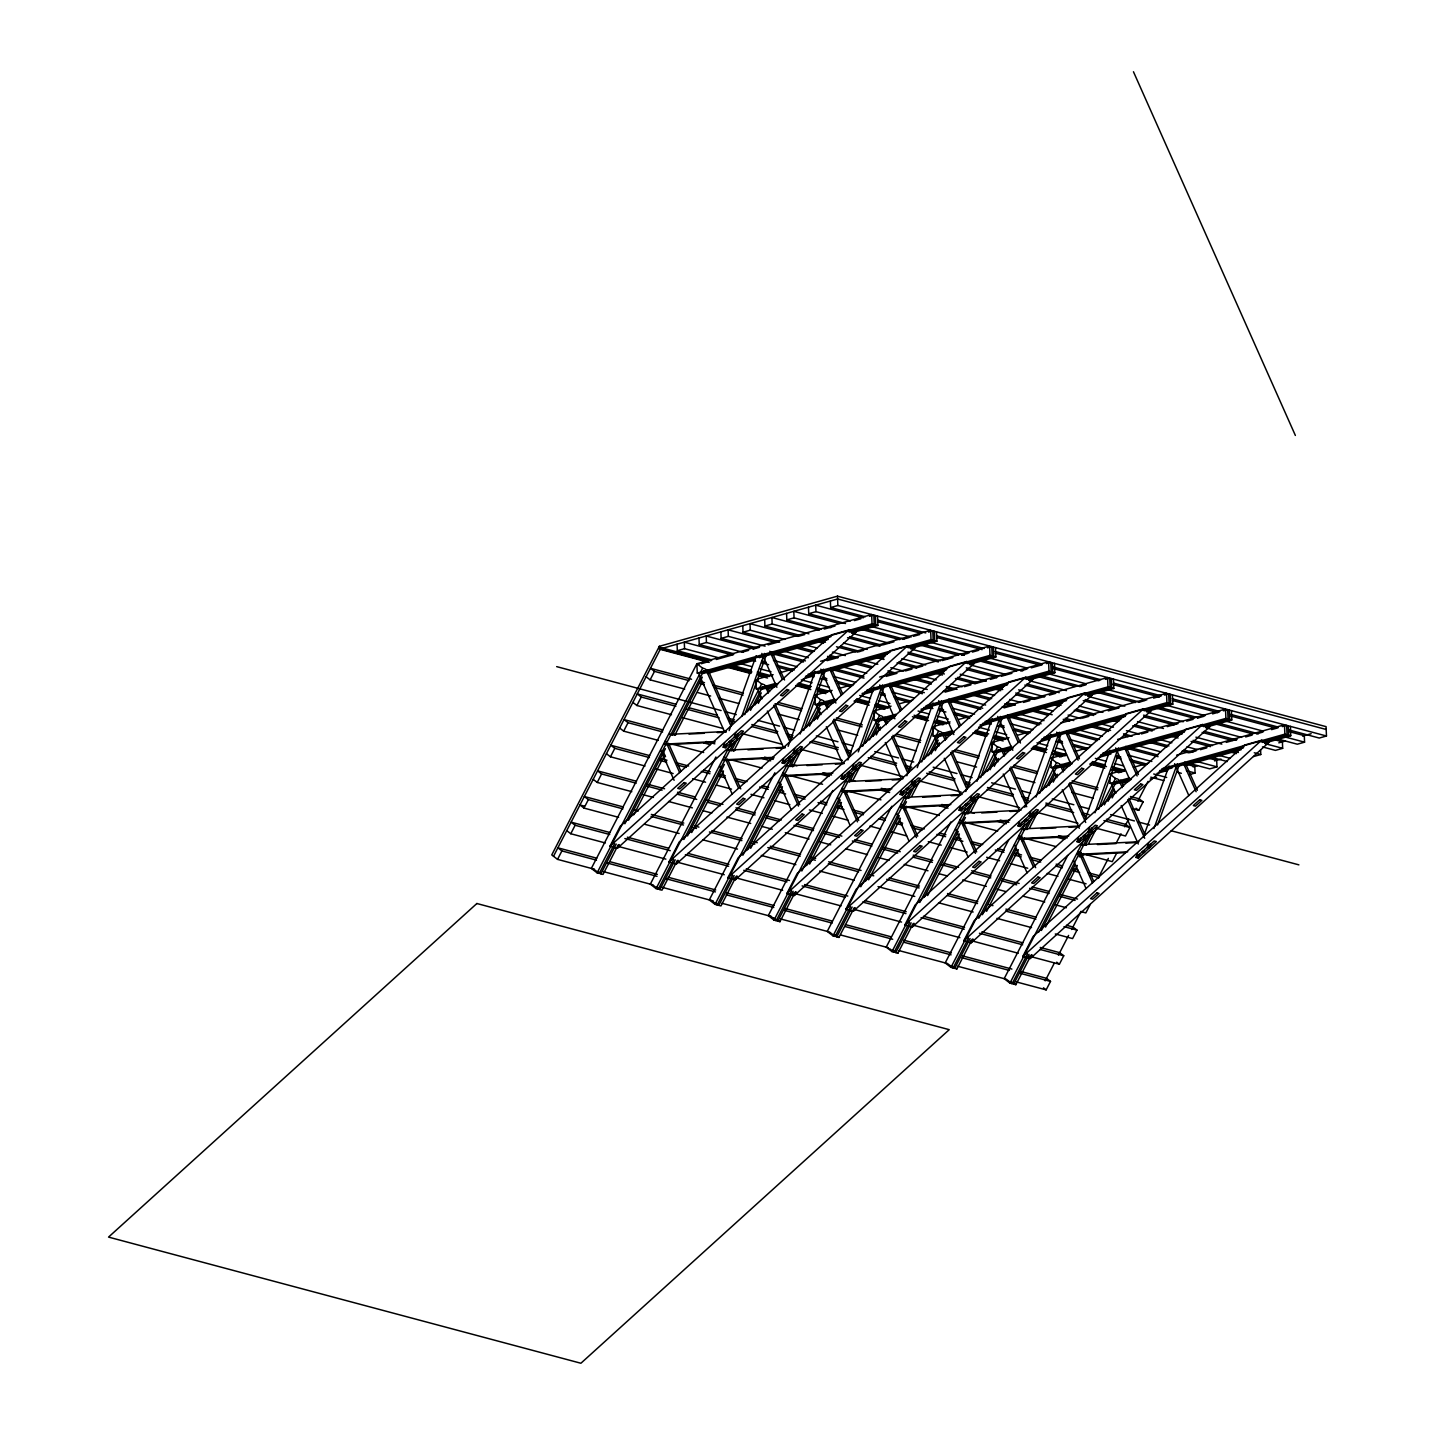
<?xml version="1.0" encoding="UTF-8"?>
<svg xmlns="http://www.w3.org/2000/svg" width="1435" height="1435" viewBox="0 0 1435 1435"><rect width="100%" height="100%" fill="white"/><g stroke="black" fill="none" stroke-linecap="round" stroke-linejoin="round"><path stroke-width="1.5" d="M723.168 747.187L741.393 730.684L743.545 731.258L725.321 747.761L723.168 747.187L724.657 743.025M729.159 730.558L756.155 655.741M725.321 747.761L726.827 743.599M735.796 732.926L734.289 737.106L736.46 737.68L737.967 733.5M741.841 716.191L764.478 653.445M744.765 714.684L766.631 654.019M782.147 762.936L800.371 746.433L802.524 747.007L784.299 763.51L782.147 762.936L783.636 758.774M788.138 746.308L815.134 671.49M784.299 763.51L785.806 759.366M794.775 748.675L793.268 752.855L795.438 753.429L796.945 749.249M800.066 734.038L823.457 669.194M803.743 730.433L825.609 669.786M841.125 778.685L859.35 762.182L861.502 762.756L843.278 779.259L841.125 778.685L842.614 774.523M847.87 759.976L874.112 687.239M843.278 779.259L844.784 775.115M853.753 764.425L852.246 768.604L854.417 769.178L855.924 764.999M858.291 751.886L882.435 684.961M862.722 746.182L884.588 685.535M900.104 794.434L918.328 777.931L920.481 778.523L902.256 795.026L900.104 794.434L901.593 790.29M906.848 775.743L933.091 703.006M902.256 795.026L903.763 790.864M912.732 780.174L911.225 784.353L913.395 784.945L914.902 780.748M917.27 767.635L941.414 700.71M921.683 761.931L943.566 701.284M959.082 810.201L977.289 793.698L979.459 794.273L961.235 810.775L959.082 810.201L960.571 806.039M965.827 791.492L992.069 718.756M961.235 810.775L962.741 806.614M971.71 795.923L970.203 800.12L972.374 800.694L973.881 796.515M977.002 781.286L1000.392 716.46M980.661 777.68L1002.545 717.034M1018.061 825.95L1036.267 809.448L1038.438 810.022L1020.213 826.524L1018.061 825.95L1019.55 821.789M1024.805 807.241L1051.048 734.505M1020.213 826.524L1021.72 822.363M1030.689 811.69L1029.182 815.869L1031.352 816.443L1032.859 812.264M1035.98 797.035L1059.371 732.209M1039.64 793.429L1061.523 732.783M1077.039 841.699L1095.246 825.197L1097.416 825.771L1079.192 842.273L1077.039 841.699L1078.528 837.538M1084.537 820.91L1110.026 750.254M1079.192 842.273L1080.698 838.112M1089.667 827.439L1088.16 831.618L1090.331 832.192L1091.838 828.013M1094.959 812.802L1118.349 747.958M1098.618 809.197L1118.242 754.81M1136.018 857.448L1154.224 840.946L1156.395 841.52L1138.17 858.022L1136.018 857.448L1137.507 853.287M1143.516 836.659L1169.005 766.003M1138.17 858.022L1139.677 853.861M1148.646 843.188L1147.139 847.367L1149.309 847.942L1150.816 843.762M1153.937 828.551L1177.31 763.707M1157.597 824.946L1179.48 764.299M553.515 856.264L661.105 647.669L710.827 660.943M1288.971 729.949L1319.231 738.038L1326.46 736.011L1326.083 726.648L837.484 596.153L659.347 646.324L551.758 854.919L557.533 859.368L561.91 850.919L596.494 860.157M566.753 830.632L570.771 833.735L575.13 825.268L609.731 834.506M584.296 806.129L579.973 804.981L583.991 808.084L588.368 799.618L622.951 808.856M593.193 779.331L597.229 782.434L601.588 773.967L636.171 783.205M606.431 753.698L610.449 756.783L614.808 748.335L649.409 757.572M619.651 728.047L623.687 731.15L628.046 722.684L662.629 731.922M632.889 702.397L636.907 705.5L641.266 697.033L675.867 706.271M646.109 676.746L650.127 679.849L654.504 671.383L689.087 680.638M869.502 616.332L873.825 615.113L874.184 624.458L872.032 623.884L871.655 614.539L696.89 663.741L591.346 868.408L597.121 872.857L599.274 873.431L614.646 843.619M609.911 846.291L620.243 826.255L831.618 634.826L848.731 630.001L856.211 631.992L617.391 848.282L609.911 846.291L848.731 630.001M597.121 872.857L702.666 668.19L704.836 668.782M624.889 823.762L703.814 670.755M597.965 871.619L600.852 873.843L616.225 844.049M628.512 820.21L665.409 748.675M672.584 734.756L702.307 677.141M618.377 844.623L603.005 874.417L600.852 873.843M633.75 814.811L664.495 755.205M674.755 735.348L702.415 681.697M617.391 848.282L619.274 844.641M715.904 756.998L650.324 884.157L656.082 888.606L658.252 889.18L673.625 859.386M668.889 862.04L679.221 842.004L890.597 650.575L907.709 645.75L915.189 647.759L676.369 864.031L668.889 862.04L907.709 645.75M656.082 888.606L730.899 743.563M747.294 711.76L761.644 683.957L763.815 684.531M683.867 839.511L734.092 742.146M750.487 710.361L762.792 686.522M656.943 887.368L659.831 889.592L675.203 859.798M687.491 835.959L724.388 764.425M731.563 750.523L737.716 738.594M755.133 704.818L761.285 692.89M677.356 860.372L661.983 890.184L659.831 889.592M691.706 832.551L723.473 770.972M733.733 751.097L742.953 733.213M758.326 703.401L761.393 697.446M676.369 864.031L678.253 860.39M774.882 772.747L709.303 899.906L715.06 904.355L717.231 904.929L732.603 875.135M727.868 877.789L738.2 857.753L949.575 666.324L966.688 661.499L974.168 663.508L735.348 879.798L727.868 877.789L966.688 661.499M715.06 904.355L789.878 759.312M806.273 727.527L820.623 699.706L822.793 700.28M742.846 855.26L793.071 757.895M809.466 726.11L821.771 702.271M715.922 903.135L718.809 905.359L734.182 875.547M747.491 849.717L781.322 784.156M790.542 766.272L797.716 752.353M814.111 720.567L820.264 708.639M736.334 876.121L720.962 905.933L718.809 905.359M750.684 848.318L782.452 786.721M792.712 766.846L801.932 748.962M817.304 719.168L820.372 713.195M735.348 879.798L737.231 876.139M832.838 790.488L768.281 915.656L774.039 920.104L776.209 920.678L791.582 890.884M786.846 893.539L797.178 873.502L1008.554 682.073L1025.666 677.266L1033.146 679.257L794.326 895.548L786.846 893.539L1025.666 677.266M774.039 920.104L848.856 775.061M865.251 743.276L879.601 715.455L881.772 716.029M801.824 871.009L852.049 773.644M869.466 739.868L880.731 718.02M773.447 917.772L777.788 921.109L793.16 891.296M806.47 865.466L840.3 799.905M849.52 782.021L856.695 768.12M873.09 736.316L879.242 724.406M777.788 921.109L779.94 921.683L795.313 891.87M809.663 864.067L841.43 802.47M845.538 794.524L847.583 790.542M852.713 780.604L860.91 764.712M876.283 734.917L880.372 726.971M794.326 895.548L796.21 891.906M891.817 806.237L827.242 931.405L833.017 935.853L835.188 936.445L850.56 906.633M845.825 909.288L856.157 889.252L1067.532 697.823L1084.645 693.015L1092.125 695.006L853.305 911.297L845.825 909.288L1084.645 693.015M833.017 935.853L906.812 792.802M924.23 759.025L938.58 731.204L940.75 731.778M860.803 886.758L911.028 789.411M928.445 755.635L939.71 733.769M833.878 934.633L836.766 936.858L852.139 907.046M865.448 881.216L899.279 815.654M903.368 807.708L906.454 801.752M908.499 797.77L915.673 783.869M931.046 754.057L938.221 740.155M836.766 936.858L838.919 937.432L854.291 907.637M868.641 879.816L900.409 818.219M904.516 810.273L906.561 806.291M911.691 796.371L919.889 780.461M935.261 750.666L939.351 742.72M853.305 911.297L855.188 907.655M950.795 821.986L886.22 947.154L891.996 951.602L894.166 952.194L909.539 922.382M904.803 925.055L915.135 905.001L1126.511 713.59L1143.623 708.764L1151.103 710.755L912.283 927.046L904.803 925.055L1143.623 708.764M891.996 951.602L965.791 808.551M983.208 774.774L997.558 746.953L999.729 747.527M919.781 902.507L970.006 805.161M987.423 771.384L998.688 749.518M892.857 950.383L895.745 952.607L911.117 922.813M924.427 896.983L958.257 831.403M962.347 823.457L965.432 817.502M967.477 813.519L975.674 797.627M990.024 769.806L996.177 757.895M895.745 952.607L897.897 953.181L913.27 923.387M927.62 895.566L959.387 833.968M963.495 826.022L965.54 822.058M970.67 812.12L978.867 796.228M994.24 766.416L998.329 758.469M912.283 927.046L914.167 923.405M1008.751 839.726L945.199 962.921L950.974 967.369L953.145 967.943L968.517 938.131M963.782 940.804L974.114 920.768L1185.489 729.339L1202.602 724.514L1210.082 726.505L971.262 942.795L963.782 940.804L1202.602 724.514M950.974 967.369L1024.769 824.3M1042.187 790.524L1056.537 762.702L1058.689 763.294M978.76 918.274L1028.985 820.91M1046.402 787.133L1057.667 765.268M951.835 966.132L954.706 968.356L970.078 938.562M982.383 914.705L1016.195 849.143M1026.456 829.269L1034.653 813.376M1049.003 785.573L1055.138 773.644M954.706 968.356L956.876 968.93L972.248 939.136M986.598 911.315L1018.366 849.717M1022.473 841.771L1024.518 837.807M1029.63 827.869L1037.846 811.977M1053.218 782.165L1057.308 774.218M971.262 942.795L973.145 939.154M1067.73 855.475L1004.177 978.67L1009.953 983.119L1012.123 983.692L1027.496 953.88M1022.76 956.553L1033.092 936.517L1244.468 745.088L1261.58 740.263L1269.06 742.272L1030.24 958.544L1022.76 956.553L1261.58 740.263M1009.953 983.119L1084.77 838.076M1101.165 806.273L1115.515 778.47L1117.668 779.044M1038.761 932.033L1088.986 834.668M1104.358 804.874L1116.645 781.035M1010.796 981.881L1013.684 984.105L1029.056 954.311M1041.362 930.472L1075.174 864.892M1079.281 856.946L1081.326 852.982M1085.434 845.036L1092.609 831.116M1107.981 801.322L1114.116 789.393M1013.684 984.105L1015.854 984.697L1031.227 954.885M1045.577 927.064L1077.344 865.466M1081.434 857.52L1083.497 853.556M1088.609 843.619L1096.806 827.726M1112.179 797.914L1115.264 791.959M1030.24 958.544L1032.124 954.903M1045.182 980.84L1054.42 962.921M1058.42 955.154L1068.609 935.405M1071.658 929.485L1081.057 911.279M1098.152 878.13L1108.34 858.381M1115.892 843.726L1121.022 833.789M1124.645 826.775L1128.717 818.883M1137.883 801.107L1148.072 781.358M1015.872 981.791L1046.151 989.881L1050.51 981.414L1046.492 978.311L1020.536 971.387M1029.11 956.14L1059.371 964.23L1063.748 955.764L1059.712 952.661L1040.249 947.459M1066.456 925.288L1072.949 927.01L1076.967 930.113L1072.609 938.58L1055.299 933.97M1090.187 904.481L1085.829 912.929L1081.506 911.781M1116.645 853.179L1112.286 861.646L1086.349 854.722M1106.403 819.241L1125.847 824.425L1129.883 827.529L1125.506 835.995L1097.398 828.497M1132.251 808.622L1138.744 810.344L1143.103 801.896L1139.085 798.793L1130.439 796.479M661.105 647.669L659.347 646.324L659.472 649.14L837.609 598.987L1326.209 729.482M677.069 644.207L677.338 650.719L684.567 648.674L719.15 657.912M698.971 638.037L699.24 644.548L706.45 642.503L743.204 652.333M720.872 631.866L721.123 638.378L728.352 636.351L765.106 646.163M742.774 625.696L743.025 632.207L750.254 630.18L784.855 639.418M764.676 619.525L764.927 626.037L772.156 624.01L808.909 633.822M786.577 613.355L786.828 619.866L794.057 617.839L830.811 627.651M808.479 607.202L808.73 613.714L815.959 611.669L850.542 620.907M830.381 601.032L830.632 607.543L837.861 605.498L1326.46 736.011M701.213 663.723L707.688 661.894M716.316 659.472L733.572 654.611M742.218 652.172L748.675 650.342M752.998 649.14L759.474 647.311M768.102 644.889L778.882 641.84M798.308 636.369L804.784 634.557M824.192 629.086L834.991 626.055M854.399 620.584L860.874 618.754M699.06 664.333L696.89 663.741L697.267 673.087L872.032 623.884M701.589 673.069L831.044 636.602M848.3 631.741L874.184 624.458M703.15 673.481L754.936 658.898M759.258 657.678L828.3 638.234M849.879 632.171L875.763 624.871L877.915 625.445L877.556 616.099M707.473 673.445L754.936 660.082M772.209 655.221L828.3 639.418M852.031 632.745L877.915 625.445M851.942 633.212L856.211 631.992M758.039 678.899L773.142 674.647M779.6 672.818L794.703 668.567M820.605 661.266L930.633 630.288L931.01 639.633L933.163 640.207L932.804 630.862L928.481 632.082M827.08 660.638L837.861 657.589M857.287 652.136L863.762 650.306M883.171 644.835L893.969 641.804M902.597 639.364L909.072 637.553M913.377 636.333L919.853 634.503M758.039 680.082L755.868 679.508L756.245 688.854L775.653 683.383M808.031 674.271L931.01 639.633M760.568 688.818L777.824 683.957M805.878 676.046L890.023 652.351M907.279 647.49L933.163 640.207M762.128 689.231L777.232 684.979M805.286 677.087L813.914 674.647M818.237 673.445L887.278 654.001M908.857 647.92L934.741 640.62L936.894 641.212L936.535 631.866M766.451 689.213L775.079 686.773M803.134 678.881L813.914 675.831M831.188 670.97L885.126 655.795M911.01 648.494L936.894 641.212M910.92 648.961L915.189 647.759M832.121 690.396L814.847 695.258L817.017 695.832M838.578 688.567L853.682 684.316M879.583 677.033L989.612 646.037L989.989 655.382L992.141 655.956L991.782 646.611L987.459 647.831M886.059 676.387L896.839 673.356M905.467 670.916L911.942 669.087M916.265 667.885L922.741 666.055M942.149 660.584L952.948 657.553M961.576 655.113L968.051 653.302M972.356 652.082L978.831 650.252M814.919 697.123L815.224 704.603L834.632 699.132M867.009 690.02L989.989 655.382M819.546 704.567L836.802 699.706M864.857 691.813L946.831 668.71M966.257 663.257L992.141 655.956M818.954 705.59L836.21 700.728M862.112 693.446L946.257 669.75M967.818 663.67L993.72 656.387L995.872 656.961L995.513 647.615M825.43 704.962L834.058 702.522M862.112 694.63L872.893 691.598M890.166 686.737L944.104 671.544M969.988 664.244L995.872 656.961M969.881 664.71L974.168 663.508M891.081 706.146L873.825 711.007L875.996 711.581M899.727 703.706L912.66 700.065M942.867 691.562L1048.59 661.786L1048.967 671.132L1051.12 671.706L1050.761 662.36L1046.438 663.58M945.037 692.136L955.818 689.105M964.446 686.665L970.921 684.854M975.244 683.634L986.024 680.603M990.347 679.383L996.823 677.553M1001.128 676.333L1011.908 673.302M1020.554 670.88L1027.012 669.051M1031.334 667.831L1042.115 664.8M873.897 712.872L874.202 720.352L895.781 714.271M925.988 705.769L1048.967 671.132M878.525 720.316L895.781 715.455M923.835 707.563L1007.962 683.867M1025.236 679.006L1051.12 671.706M877.933 721.339L895.189 716.478M921.091 709.195L1007.388 684.89M1026.796 679.419L1052.698 672.136L1054.851 672.71L1054.492 663.365M884.408 720.711L893.036 718.271M921.091 710.379L931.871 707.347M949.145 702.486L1003.083 687.293M1028.967 679.993L1054.851 672.71M1028.859 680.459L1033.146 679.257M938.58 731.204L932.804 726.756L950.06 721.895M958.706 719.473L971.638 715.814M1001.845 707.312L1107.569 677.535L1107.946 686.881L1110.098 687.455L1109.739 678.109L1105.416 679.329M1004.016 707.885L1014.796 704.854M1023.424 702.415L1029.899 700.603M1034.222 699.383L1045.003 696.352M1049.326 695.132L1055.783 693.302M1079.533 686.63L1085.99 684.8M932.876 728.621L933.18 736.101L952.589 730.63M984.948 721.518L1107.946 686.881M952.607 731.814L935.333 736.675L933.18 736.101M982.796 723.312L1066.94 699.616M1084.214 694.755L1110.098 687.455M936.912 737.106L954.167 732.245M980.069 724.944L1066.366 700.639M1085.775 695.168L1111.677 687.885L1113.829 688.459L1113.47 679.114M945.539 735.85L952.015 734.038M980.069 726.128L990.85 723.096M1008.123 718.235L1062.061 703.042M1087.945 695.76L1113.829 688.459M1087.838 696.208L1092.125 695.006M997.558 746.953L991.782 742.505L1009.038 737.644M1017.666 735.222L1030.617 731.563M1060.824 723.061L1166.547 693.284L1166.906 702.63L1169.077 703.222L1168.7 693.876L1164.395 695.078M1082.403 718.182L1088.878 716.352M1108.304 710.881L1119.085 707.85M1138.511 702.379L1144.969 700.549M1153.596 698.127L1160.072 696.298M991.854 744.37L992.159 751.85L1011.567 746.379M1043.927 737.267L1166.906 702.63M996.482 751.814L1011.567 747.563M1041.774 739.061L1125.919 715.365M1143.193 710.504L1169.077 703.222M995.89 752.855L1013.146 747.994M1041.2 740.083L1125.345 716.388M1144.753 710.917L1170.655 703.634L1172.808 704.208L1172.449 694.863M1004.518 751.599L1010.993 749.788M1039.048 741.877L1049.828 738.846M1067.084 733.985L1121.022 718.792M1146.924 711.509L1172.808 704.208M1146.816 711.957L1151.103 710.755M1056.537 762.702L1050.761 758.254L1065.864 754.003M1074.492 751.581L1089.596 747.33M1117.65 739.42L1225.526 709.051L1225.885 718.397L1228.055 718.971L1227.678 709.625L1223.373 710.845M1059.389 757.016L1065.864 755.187M1141.381 733.931L1147.856 732.101M1167.283 726.63L1178.063 723.599M1186.691 721.159L1193.167 719.348M1197.472 718.128L1203.947 716.298M1212.575 713.877L1219.05 712.047M1050.904 762.003L1051.138 767.599L1070.546 762.128M1102.905 753.016L1225.885 718.397M1055.442 767.582L1070.546 763.33M1100.753 754.81L1184.897 731.115M1202.171 726.253L1228.055 718.971M1054.869 768.604L1072.124 763.743M1100.179 755.85L1184.323 732.137M1203.732 726.684L1229.634 719.383L1231.786 719.957L1231.427 710.612M1063.496 767.366L1069.972 765.537M1098.026 757.644L1110.959 753.985M1126.062 749.734L1182.171 733.931M1205.902 727.258L1231.786 719.957M1205.795 727.724L1210.082 726.505M1115.515 778.47L1109.739 774.021L1124.843 769.752M1133.471 767.33L1148.574 763.079M1176.628 755.169L1284.504 724.801L1284.863 734.146L1287.034 734.72L1286.657 725.375L1282.352 726.594M1118.367 772.765L1124.843 770.936M1189.579 752.711L1196.055 750.9M1200.36 749.68L1206.835 747.85M1226.243 742.379L1237.042 739.348M1245.67 736.926L1252.145 735.097M1256.45 733.877L1262.926 732.065M1271.553 729.626L1278.029 727.796M1109.883 777.752L1110.116 783.349L1129.524 777.896M1161.884 768.765L1284.863 734.146M1114.421 783.331L1129.524 779.079M1159.731 770.559L1243.876 746.864M1261.15 742.003L1287.034 734.72M1113.847 784.353L1131.103 779.492M1159.157 771.6L1172.09 767.94M1176.413 766.738L1243.302 747.904M1262.71 742.433L1288.612 735.133L1290.765 735.725L1290.406 726.379M1122.475 783.115L1128.95 781.286M1157.005 773.393L1167.785 770.344M1185.041 765.483L1241.149 749.698M1264.881 743.007L1290.765 735.725M1264.773 743.474L1269.06 742.272M1150.224 779.044L1156.664 777.232M1193.149 766.954L1197.436 765.752M1214.602 760.909L1221.042 759.097M1278.8 742.846L1285.419 740.962M1302.603 736.137L1311.177 733.716M1189.651 774.541L1195.068 773.017L1194.799 766.487L1186.153 764.191M1208.055 758.021L1216.701 760.335L1216.97 766.846L1209.741 768.873L1188.126 763.097M1253.544 756.55L1260.773 754.505L1260.594 750.164M1273.76 739.509L1282.406 741.823L1282.657 748.335L1275.446 750.379L1262.459 746.917M1289.168 731.617L1304.307 735.653L1304.558 742.164L1297.33 744.209L1275.715 738.433M669.338 734.379L726.11 731.473M671.49 734.953L675.867 734.72M688.961 734.056L704.244 733.267M717.339 732.603L726.074 732.155M664.333 744.137L714.881 741.554M666.504 744.711L714.845 742.236M728.298 750.128L785.071 747.222M730.469 750.702L734.846 750.487M747.94 749.805L763.223 749.034M776.317 748.352L785.053 747.904M723.312 759.886L773.86 757.303M725.482 760.478L773.824 757.985M787.277 765.877L844.049 762.972M789.447 766.451L793.806 766.236M806.918 765.555L822.201 764.783M835.296 764.102L844.031 763.653M782.29 775.635L832.838 773.052M784.461 776.227L830.596 773.86M846.255 781.627L903.028 778.721M865.897 781.322L881.18 780.532M892.104 779.976L900.821 779.528M841.269 791.402L891.817 788.802M843.439 791.976L889.574 789.609M905.234 797.376L962.006 794.47M905.216 798.075L909.593 797.842M922.687 797.178L940.158 796.282M951.082 795.725L959.8 795.277M900.247 807.152L950.777 804.551M902.418 807.726L948.553 805.358M964.212 813.143L1020.985 810.219M964.194 813.824L968.571 813.609M981.666 812.928L996.948 812.138M1010.043 811.475L1018.778 811.026M959.226 822.901L1009.756 820.318M961.378 823.475L1007.531 821.107M1023.191 828.892L1079.963 825.986M1023.173 829.573L1027.55 829.358M1040.644 828.677L1055.927 827.905M1069.021 827.224L1077.757 826.775M1018.204 838.65L1068.734 836.067M1020.357 839.224L1066.51 836.874M1082.169 844.641L1138.942 841.735M1082.151 845.323L1086.51 845.107M1097.434 844.551L1114.905 843.654M1125.829 843.098L1136.735 842.524M1077.183 854.399L1127.713 851.816M1079.335 854.973L1125.488 852.623M830.632 607.543L865.215 616.781M878.202 620.243L925.754 632.943M936.571 635.831L984.123 648.53M994.939 651.418L1042.51 664.136M1053.308 667.024L1100.878 679.724M1113.847 683.186L1161.417 695.885M1172.216 698.773L1219.786 711.473M1230.602 714.361L1278.154 727.061M863.26 617.857L815.708 605.157L815.959 611.669M878.399 621.911L921.647 633.445M936.768 637.499L982.168 649.625M995.137 653.086L1040.554 665.212M1053.523 668.674L1098.923 680.8M1111.892 684.262L1159.462 696.962M1172.431 700.441L1217.831 712.567M1230.799 716.029L1276.199 728.155M870.005 626.108L911.082 637.086M930.544 642.27L969.45 652.674M988.912 657.858L1027.837 668.262M1047.281 673.463L1086.205 683.849M1107.82 689.625L1146.744 700.011M1166.207 705.213L1205.113 715.617M1224.575 720.8L1263.482 731.204M1285.114 736.98L1304.558 742.164M808.73 613.714L845.484 623.525M862.776 628.135L903.853 639.113M921.162 643.741L964.392 655.275M981.683 659.903L1022.76 670.88M1040.07 675.49L1081.147 686.468M1098.439 691.078L1139.516 702.056M1156.807 706.666L1197.884 717.643M1217.346 722.845L1258.423 733.805M839.206 623.454L793.806 611.328L794.057 617.839M860.821 629.23L899.745 639.615M919.189 644.817L958.114 655.203M979.728 660.979L1016.482 670.809M1038.097 676.585L1074.851 686.396M1096.483 692.172L1135.39 702.558M1157.005 708.334L1193.759 718.146M1215.391 723.922L1252.145 733.733M852.426 633.427L889.18 643.239M912.965 649.607L947.566 658.844M971.334 665.194L1005.935 674.432M1029.72 680.782L1066.474 690.594M1090.241 696.944L1124.843 706.181M1148.628 712.531L1183.211 721.769M1206.996 728.137L1241.58 737.375M1265.365 743.725L1282.657 748.335M786.828 619.866L821.43 629.122M849.52 636.62L881.951 645.284M907.907 652.207L940.338 660.871M966.275 667.795L998.706 676.459M1026.814 683.975L1059.245 692.639M1085.183 699.562L1117.614 708.226M1143.552 715.15L1175.983 723.814M1204.091 731.312L1236.522 739.976M819.457 630.198L771.904 617.498L772.156 624.01M847.565 637.696L879.996 646.36M908.104 653.876L938.382 661.948M966.472 669.463L996.751 677.553M1024.859 685.051L1055.12 693.141M1083.228 700.639L1113.488 708.729M1143.767 716.818L1174.027 724.89M1202.135 732.406L1232.396 740.478M843.511 643.059L867.278 649.409M901.88 658.647L925.665 664.997M960.248 674.235L986.186 681.177M1018.617 689.84L1044.572 696.764M1079.156 706.002L1102.941 712.352M1137.524 721.59L1163.48 728.514M1195.911 737.177L1221.849 744.119M1254.28 752.765L1260.773 754.505M764.927 626.037L799.528 635.274M818.972 640.476L825.466 642.216M840.605 646.252L860.067 651.454M879.511 656.638L883.834 657.804M898.974 661.84L918.436 667.042M937.898 672.244L944.374 673.966M957.342 677.428L976.804 682.63M996.267 687.831L1002.742 689.553M1015.729 693.015L1035.173 698.217M1056.806 703.993L1061.129 705.159M1076.25 709.195L1095.712 714.397M1115.174 719.581L1119.497 720.747M1134.637 724.783L1154.081 729.984M1173.543 735.168L1177.866 736.334M1193.005 740.37L1212.467 745.572M1234.082 751.348L1238.405 752.496M797.573 636.369L750.003 623.669L750.254 630.18M817.017 641.571L823.511 643.293M836.479 646.755L855.942 651.956M875.404 657.158L884.05 659.454M897.018 662.934L916.481 668.118M935.925 673.32L942.418 675.06M955.387 678.522L974.849 683.706M994.312 688.908L1000.787 690.648M1015.926 694.683L1033.218 699.311M1054.833 705.087L1059.156 706.235M1074.295 710.271L1093.757 715.473M1113.219 720.675L1117.542 721.823M1132.663 725.859L1152.126 731.061M1171.588 736.263L1178.081 737.985M1191.05 741.465L1210.494 746.648M1229.956 751.85L1236.45 753.59M806.47 645.194L817.286 648.082M832.408 652.118L845.394 655.58M864.839 660.782L877.807 664.244M890.794 667.706L903.763 671.167M923.225 676.369L936.194 679.831M951.315 683.867L962.132 686.755M983.746 692.531L994.563 695.419M1009.702 699.473L1020.5 702.361M1042.133 708.119L1052.931 711.007M1068.071 715.06L1081.039 718.522M1100.501 723.724L1113.47 727.186M1126.439 730.648L1139.408 734.11M1161.041 739.886L1171.839 742.774M1186.978 746.81L1197.794 749.698M1219.409 755.474L1230.226 758.362M743.025 632.207L779.779 642.019M797.089 646.647L814.38 651.257M829.52 655.311L838.166 657.625M855.457 662.235L872.749 666.862M887.888 670.898L896.534 673.212M913.826 677.822L931.118 682.45M946.257 686.486L957.073 689.374M974.365 694.002L991.657 698.612M1006.796 702.648L1015.442 704.962M1032.734 709.59L1052.196 714.774M1065.165 718.253L1073.811 720.549M1091.102 725.177L1110.564 730.379M1123.533 733.841L1132.179 736.155M1151.641 741.339L1168.933 745.967M1184.072 750.003L1192.718 752.317M1210.01 756.927L1227.32 761.554M773.501 641.947L728.101 629.822L728.352 636.351M795.116 647.723L812.425 652.351M827.547 656.387L834.04 658.127M855.655 663.903L870.794 667.939M888.086 672.567L892.409 673.715M914.023 679.49L931.333 684.1M946.454 688.154L950.777 689.302M972.41 695.078L989.702 699.706M1004.841 703.742L1011.316 705.464M1032.949 711.24L1048.07 715.294M1063.209 719.33L1069.685 721.07M1091.317 726.845L1108.609 731.455M1123.748 735.491L1128.071 736.657M1149.686 742.433L1166.978 747.043M1182.117 751.097L1188.611 752.819M782.416 650.773L808.353 657.714M840.784 666.36L866.722 673.302M901.323 682.54L927.261 689.464M959.692 698.127L985.63 705.051M1018.061 713.715L1043.998 720.639M1078.6 729.877L1102.385 736.245M1136.968 745.483L1160.754 751.832M1195.337 761.07L1216.97 766.846M721.123 638.378L755.725 647.615M777.34 653.391L805.448 660.889M835.708 668.979L863.816 676.495M894.095 684.567L924.355 692.657M954.634 700.746L982.724 708.244M1013.002 716.334L1041.11 723.832M1071.371 731.922L1099.479 739.42M1129.74 747.509L1157.848 755.025M753.77 648.692L706.199 635.992L706.45 642.503M773.232 653.894L803.492 661.983M831.6 669.481L864.031 678.145M889.969 685.087L922.4 693.733M950.508 701.249L980.769 709.338M1008.877 716.836L1039.137 724.926M1069.416 732.998L1097.524 740.514M1127.784 748.604L1158.063 756.675M773.483 660.405L797.268 666.755M834.022 676.585L855.637 682.36M892.391 692.172L914.005 697.948M952.93 708.334L974.544 714.11M1011.298 723.922L1032.913 729.697M1069.667 739.509L1091.282 745.285M1128.036 755.115L1151.821 761.465M1186.422 770.703L1195.068 773.017M699.24 644.548L733.823 653.786M761.931 661.284L766.254 662.45M777.07 665.338L794.362 669.948M822.47 677.463L826.793 678.611M835.439 680.925L852.731 685.535M880.839 693.051L885.162 694.199M893.808 696.513L911.099 701.141M939.207 708.639L943.53 709.787M954.347 712.675L969.486 716.729M999.747 724.801L1004.069 725.966M1014.886 728.854L1030.007 732.89M1058.115 740.406L1062.438 741.554M1073.254 744.442L1088.394 748.478M1116.484 755.994L1120.825 757.142M1129.471 759.456L1146.762 764.066M1177.023 772.156L1181.346 773.304M731.868 654.862L684.298 642.163L684.567 648.674M751.33 660.064L755.653 661.212M762.128 662.952L768.622 664.692M779.42 667.58L792.407 671.042M809.699 675.652L814.022 676.818M820.515 678.54L826.99 680.28M837.807 683.168L850.776 686.63M868.067 691.24L872.39 692.405M881.036 694.701L885.359 695.867M896.175 698.755L909.144 702.217M928.606 707.419L932.929 708.567M939.423 710.307L945.898 712.029M954.544 714.343L969.683 718.379M986.975 723.007L991.298 724.155M997.791 725.895L1004.267 727.617M1012.931 729.931L1028.052 733.967M1045.344 738.594L1049.667 739.742M1056.16 741.482L1062.653 743.222M1073.452 746.092L1086.421 749.572M1103.73 754.182L1108.053 755.348M1116.699 757.644L1121.022 758.81M1131.838 761.698L1144.807 765.16M1162.099 769.77L1166.422 770.936M740.765 663.688L751.581 666.575M760.227 668.889L771.043 671.777M801.304 679.867L812.12 682.737M818.596 684.477L829.412 687.365M859.673 695.455L870.489 698.343M879.135 700.639L889.951 703.527M918.059 711.042L928.858 713.93M937.503 716.244L948.32 719.132M978.58 727.204L989.397 730.092M995.89 731.832L1006.688 734.72M1036.967 742.792L1047.765 745.68M1056.411 747.994L1065.075 750.308M1095.335 758.38L1106.152 761.267M1114.798 763.581L1123.444 765.895M1153.704 773.985L1166.673 777.447M677.338 650.719L711.921 659.957M731.384 665.14L750.846 670.342M757.321 672.082L772.46 676.118M798.398 683.042L811.367 686.522M817.86 688.244L830.829 691.706M856.785 698.648L869.753 702.11M876.229 703.832L889.198 707.294M917.306 714.809L928.122 717.697M936.768 720.011L949.737 723.473M975.692 730.397L988.661 733.859M995.137 735.599L1008.105 739.061M1034.061 745.985L1047.03 749.447M1053.523 751.187L1066.492 754.649M1092.43 761.572L1105.398 765.034M1111.892 766.774L1124.861 770.236M1150.798 777.178L1163.767 780.64M730.289 666.145L751.904 671.921M758.398 673.643L769.196 676.531M797.304 684.047L810.273 687.508M816.766 689.248L827.582 692.136M855.691 699.634L868.659 703.096M875.135 704.836L888.104 708.298M914.059 715.222L927.028 718.684M935.674 720.998L946.49 723.886M974.598 731.402L987.567 734.864M994.042 736.585L1004.859 739.473M1032.967 746.989L1045.936 750.451M1054.582 752.765L1065.398 755.653M1091.335 762.577L1106.475 766.613M1112.95 768.353L1123.766 771.241M660.477 648.871L708.047 661.571M727.509 666.773L751.276 673.123M757.77 674.863L766.416 677.176M796.694 685.248L809.663 688.71M818.309 691.024L824.784 692.764M855.063 700.836L868.032 704.316M876.677 706.612L885.323 708.926M915.602 717.016L928.571 720.478M935.046 722.2L943.692 724.514M973.97 732.603L986.939 736.065M993.433 737.805L1002.078 740.101M1032.339 748.191L1045.308 751.653M1051.801 753.393L1060.447 755.707M1090.708 763.779L1103.694 767.241M1112.34 769.555L1120.986 771.869M659.472 649.14L709.195 662.432M726.487 667.042L750.272 673.392M758.918 675.706L767.564 678.02M795.672 685.535L810.811 689.571M817.286 691.293L825.932 693.607M854.04 701.123L869.179 705.159M875.673 706.899L884.319 709.195M912.427 716.711L927.548 720.747M934.042 722.487L942.687 724.801M972.948 732.872L985.935 736.334M994.581 738.648L1003.226 740.962M1031.334 748.46L1046.456 752.514M1052.949 754.236L1061.595 756.55M1089.703 764.066L1104.842 768.102M1111.318 769.824L1119.964 772.138M932.804 726.756L934.974 727.33M991.782 742.505L993.953 743.079M1050.761 758.254L1052.931 758.846M1109.739 774.021L1111.91 774.595M697.267 673.087L699.419 673.679M756.245 688.854L758.398 689.428M815.224 704.603L817.376 705.177M874.202 720.352L876.355 720.926M992.159 751.85L994.312 752.424M1051.138 767.599L1053.29 768.191M1110.116 783.349L1112.269 783.941M691.544 679.257L650.468 668.297L654.504 671.383M700.208 681.571L704.531 682.719M713.177 685.033L743.438 693.123M778.039 702.361L801.806 708.711M836.408 717.948L862.345 724.872M896.947 734.11L920.714 740.46M955.315 749.698L979.101 756.066M1013.684 765.303L1037.469 771.653M1072.053 780.891L1098.008 787.815M699.903 683.508L704.226 684.674M715.043 687.562L743.133 695.06M775.564 703.724L801.519 710.648M833.95 719.312L862.04 726.827M894.471 735.491L920.427 742.415M952.858 751.079L978.796 758.003M1013.379 767.241L1037.164 773.591M1071.766 782.828L1097.703 789.77M1130.134 798.434L1143.103 801.896M650.127 679.849L684.728 689.087M697.697 692.549L710.666 696.029M719.312 698.325L738.774 703.527M777.698 713.93L799.313 719.688M838.219 730.092L857.682 735.294M896.606 745.68L916.05 750.882M957.127 761.841L976.589 767.043M1015.514 777.447L1034.958 782.631M1071.712 792.461L1093.344 798.219M556.672 666.629L721.123 710.54M725.446 711.706L736.281 714.594M757.913 720.37L779.546 726.146M783.887 727.312L794.703 730.2M816.336 735.976L837.968 741.751M842.309 742.917L853.125 745.805M874.758 751.581L898.561 757.931M902.884 759.097L913.718 761.985M933.18 767.187L956.984 773.537M961.324 774.703L972.141 777.591M991.603 782.792L1015.406 789.142M1021.899 790.882L1030.563 793.196M1052.196 798.972L1073.846 804.748M1080.322 806.488L1088.986 808.802M1110.618 814.578L1134.421 820.928M1138.762 822.094L1149.579 824.981M1171.211 830.757L1298.89 864.857M676.172 704.334L637.248 693.93L641.266 697.033M689.141 707.796L717.249 715.294M728.047 718.182L734.541 719.922M751.832 724.532L777.77 731.473M786.416 733.769L792.909 735.509M812.371 740.711L838.309 747.635M846.955 749.949L851.278 751.097M870.74 756.299L896.678 763.223M905.324 765.537L911.817 767.277M929.109 771.886L955.064 778.81M965.863 781.698L970.186 782.864M987.495 787.474L1013.433 794.416M1022.079 796.712L1028.572 798.452M1045.864 803.062L1071.802 810.004M1082.618 812.892L1089.093 814.614M686.665 709.159L719.096 717.823M729.913 720.711L734.236 721.859M751.527 726.487L777.483 733.411M788.281 736.298L792.604 737.464M809.914 742.074L838.004 749.59M846.668 751.886L850.991 753.052M868.283 757.662L896.391 765.178M907.189 768.066L911.512 769.214M926.651 773.25L954.759 780.766M965.576 783.654L969.899 784.801M987.19 789.429L1013.128 796.353M1023.944 799.241L1028.267 800.389M1045.559 805.017L1073.667 812.515M1082.313 814.829L1086.636 815.995M1103.928 820.605L1129.883 827.529M636.907 705.5L671.49 714.738M682.307 717.626L723.383 728.603M742.846 733.787L781.752 744.191M801.214 749.393L842.291 760.353M859.583 764.981L902.83 776.514M920.122 781.142L961.199 792.12M978.491 796.73L1019.567 807.708M1039.03 812.91L1077.954 823.295M735.42 736.083L737.59 736.657M794.398 751.832L796.568 752.406M853.377 767.582L855.547 768.173M912.355 783.349L914.525 783.923M971.334 799.098L973.504 799.672M1030.312 814.847L1032.465 815.421M1089.291 830.596L1091.443 831.17M1148.269 846.345L1150.422 846.919M730.254 740.765L732.424 741.339M789.232 756.514L791.402 757.088M848.211 772.263L850.381 772.837M907.189 788.012L909.359 788.604M966.168 803.779L968.338 804.353M1025.146 819.529L1027.299 820.102M1084.125 835.278L1086.277 835.852M1143.103 851.027L1145.256 851.601M729.034 741.877L731.186 742.451M788.012 757.626L790.165 758.2M846.991 773.375L849.143 773.949M905.969 789.124L908.122 789.716M964.93 804.892L967.1 805.466M1023.908 820.641L1026.079 821.215M1082.887 836.39L1085.057 836.964M1141.865 852.139L1144.036 852.713M662.934 729.967L624.028 719.581L628.046 722.684M706.181 741.518L714.827 743.832M764.55 757.106L773.196 759.42M792.658 764.622L796.981 765.77M822.919 772.712L831.565 775.008M851.027 780.209L855.35 781.358M881.287 788.299L889.951 790.613M941.826 804.461L948.32 806.201M969.934 811.977L974.257 813.125M1000.195 820.049L1008.859 822.363M1058.582 835.636L1067.227 837.95M703.706 742.899L710.199 744.621M762.093 758.487L770.739 760.801M820.461 774.075L829.107 776.389M881 790.237L889.646 792.55M939.369 805.824L948.015 808.138M997.738 821.43L1006.383 823.726M1056.106 837.018L1064.77 839.332M623.687 731.15L658.27 740.388M671.239 743.85L703.67 752.514M731.778 760.012L762.039 768.102M790.147 775.6L822.578 784.263M848.515 791.205L880.947 799.851M909.055 807.367L939.333 815.457M967.441 822.955L997.702 831.044M1025.81 838.542L1056.07 846.632M649.714 755.617L610.79 745.231L614.808 748.335M660.513 758.505L667.006 760.245M675.652 762.541L688.621 766.021M703.76 770.057L710.235 771.797M718.899 774.093L725.375 775.833M736.191 778.721L746.989 781.609M762.128 785.645L768.622 787.384M779.42 790.272L783.743 791.42M794.559 794.308L805.376 797.196M820.497 801.232L826.99 802.972M837.807 805.86L842.13 807.008M852.928 809.896L863.744 812.784M881.036 817.412L885.359 818.56M898.328 822.022L902.651 823.188M911.315 825.484L924.283 828.946M939.405 833L945.898 834.722M956.715 837.609L961.037 838.775M971.836 841.663L982.652 844.551M997.791 848.587L1004.267 850.327M1015.083 853.197L1021.559 854.937M1030.222 857.251L1041.021 860.139M1056.16 864.175L1062.653 865.915M1073.452 868.803L1077.775 869.951M1088.591 872.839L1099.389 875.727M660.226 760.46L666.701 762.182M677.517 765.07L686.163 767.384M701.302 771.42L709.948 773.734M718.594 776.048L725.07 777.77M735.886 780.658L744.532 782.972M759.671 787.008L768.317 789.322M779.133 792.21L785.609 793.95M796.425 796.838L805.071 799.134M818.04 802.613L826.686 804.909M837.502 807.797L843.977 809.537M854.794 812.425L863.439 814.739M878.579 818.775L885.054 820.515M895.87 823.385L902.364 825.125M913.162 828.013L921.808 830.327M936.947 834.363L945.593 836.677M954.239 838.991L962.885 841.287M971.549 843.601L980.195 845.915M995.316 849.95L1003.98 852.264M1014.778 855.152L1021.272 856.892M1032.07 859.78L1040.734 862.076M1055.855 866.13L1062.348 867.852M1073.147 870.74L1079.64 872.48M1090.457 875.368L1099.102 877.664M610.449 756.783L645.05 766.021M655.849 768.909L673.141 773.537M692.603 778.739L705.572 782.201M716.388 785.088L731.527 789.124M750.971 794.326L763.958 797.788M774.756 800.676L789.896 804.712M809.358 809.914L822.327 813.376M833.143 816.264L848.264 820.3M869.879 826.076L880.695 828.964M891.512 831.852L906.633 835.905M928.266 841.681L941.234 845.143M949.88 847.439L967.172 852.067M986.634 857.269L999.603 860.731M1010.419 863.619L1027.711 868.229M1047.173 873.431L1057.972 876.319M1068.788 879.207L1086.08 883.817M636.476 781.268L597.57 770.864L601.588 773.967M647.293 784.156L664.584 788.766M677.553 792.246L694.845 796.856M705.661 799.743L722.953 804.371M735.94 807.833L755.384 813.017M766.2 815.905L781.34 819.959M796.461 823.995L813.771 828.623M824.569 831.511L841.861 836.121M854.847 839.583L872.139 844.21M882.938 847.098L900.247 851.708M913.216 855.17L932.678 860.372M943.477 863.26L958.616 867.296M971.585 870.776L991.047 875.96M1001.845 878.848L1019.155 883.476M1032.124 886.938L1049.415 891.548M1060.232 894.435L1077.524 899.063M646.988 786.093L662.127 790.147M677.266 794.183L696.71 799.385M707.527 802.273L720.496 805.735M735.635 809.77L755.097 814.972M765.895 817.86L778.864 821.322M794.003 825.358L813.466 830.56M824.264 833.448L839.403 837.484M852.372 840.964L871.834 846.148M882.651 849.036L897.772 853.09M912.911 857.125L932.373 862.327M941.019 864.623L956.158 868.677M971.28 872.713L990.742 877.915M1001.558 880.803L1016.68 884.839M1029.666 888.301L1049.111 893.503M1059.927 896.391L1075.066 900.427M597.229 782.434L631.813 791.672M642.629 794.559L653.427 797.447M668.567 801.483L692.352 807.851M703.168 810.739L711.814 813.035M726.935 817.089L750.72 823.439M761.537 826.327L772.335 829.215M785.322 832.677L809.089 839.027M819.905 841.914L830.721 844.802M845.843 848.838L867.475 854.614M878.274 857.502L889.09 860.39M904.229 864.426L927.997 870.776M938.813 873.664L947.459 875.978M962.598 880.014L986.383 886.382M997.181 889.269L1005.827 891.566M1023.137 896.193L1044.752 901.969M1055.568 904.857L1066.366 907.745M623.256 806.918L584.332 796.515L588.368 799.618M634.055 809.806L638.378 810.954M651.364 814.416L683.795 823.08M694.594 825.968L698.917 827.116M711.886 830.578L742.164 838.668M752.962 841.556L757.303 842.704M770.272 846.184L800.533 854.255M811.349 857.143L815.672 858.309M828.641 861.771L861.072 870.435M889.18 877.933L919.44 886.023M947.548 893.521L977.809 901.611M988.625 904.498L992.948 905.646M1005.917 909.108L1036.196 917.198M651.059 816.371L683.49 825.017M692.136 827.331L696.459 828.497M709.428 831.959L741.859 840.623M750.505 842.919L754.828 844.085M767.797 847.547L800.228 856.211M811.044 859.099L815.367 860.247M828.336 863.709L858.614 871.798M869.413 874.686L873.736 875.834M886.704 879.296L919.135 887.96M947.244 895.476L977.522 903.548M1005.63 911.064L1035.891 919.153M1063.999 926.651L1076.967 930.113M583.991 808.084L618.593 817.322M644.53 824.246L679.132 833.484M702.899 839.834L737.5 849.072M761.285 855.439L795.869 864.677M819.654 871.027L854.238 880.265M878.023 886.615L914.777 896.427M938.562 902.776L973.145 912.014M996.93 918.364L1031.532 927.602M610.018 832.551L571.112 822.165L575.13 825.268M627.328 837.179L668.405 848.139M687.849 853.341L728.926 864.318M746.236 868.928L789.465 880.48M804.605 884.534L847.834 896.068M865.144 900.696L906.22 911.673M923.512 916.283L964.589 927.261M981.881 931.871L1022.958 942.849M624.853 838.542L670.253 850.668M685.392 854.722L728.639 866.256M743.76 870.31L787.008 881.861M802.147 885.897L845.376 897.449M862.668 902.059L905.916 913.611M921.055 917.647L964.284 929.198M979.423 933.252L1022.653 944.786M1039.962 949.414L1063.748 955.764M570.771 833.735L605.355 842.973M618.324 846.435L665.894 859.134M676.71 862.022L724.262 874.722M735.079 877.61L782.649 890.31M793.447 893.198L841.018 905.898M853.986 909.377L901.557 922.077M912.355 924.965L959.925 937.665M970.742 940.553L1018.294 953.253M596.799 858.202L557.874 847.816L561.91 850.919M609.767 861.664L657.338 874.363M668.136 877.251L715.706 889.969M726.523 892.857L774.075 905.557M784.891 908.445L832.443 921.144M845.43 924.606L890.83 936.732M903.799 940.194L951.369 952.894M962.167 955.782L1011.89 969.073M607.31 863.045L657.033 876.319M665.679 878.633L715.401 891.906M726.218 894.794L773.788 907.494M784.586 910.382L832.157 923.082M845.125 926.562L892.696 939.261M903.494 942.149L951.064 954.849M961.863 957.737L1009.433 970.437M1020.249 973.325L1050.51 981.414M557.533 859.368L594.287 869.197M602.933 871.493L652.674 884.785M661.32 887.099L713.195 900.947M721.859 903.261L771.582 916.534M780.227 918.848L829.412 931.979L835.188 936.445M840.767 935.01L888.391 947.746M899.135 950.616L947.369 963.495L953.145 967.943M957.504 966.203L1006.348 979.244L1012.123 983.692M1136.054 808.282L1138.744 810.344M875.278 712.119L879.601 715.455M816.3 696.37L820.623 699.706M755.868 679.508L761.644 683.957M696.89 663.741L702.666 668.19M1056.698 962.167L1059.371 964.23M1043.46 987.8L1046.151 989.881M1012.966 982.473L1015.854 984.697M953.988 966.706L956.876 968.93M895.009 950.957L897.897 953.181M889.826 948.858L894.166 952.194M836.031 935.207L838.919 937.432M777.053 919.458L779.94 921.683M770.434 916.23L776.209 920.678M711.455 900.48L717.231 904.929M652.477 884.731L658.252 889.18M593.498 868.982L599.274 873.431M1133.453 71.75L1295.374 435.451M1184.826 762.075L1197.382 790.272M1183.552 763.51L1196.108 791.707M1174.655 763.671L1188.862 795.582M1125.847 746.326L1138.403 774.523M1124.574 747.761L1137.13 775.958M1115.677 747.922L1129.883 779.833M1066.869 730.576L1079.425 758.774M1065.595 732.011L1078.151 760.209M1056.698 732.173L1070.905 764.084M1080.447 851.529L1093.775 881.449M1078.295 850.955L1092.501 882.866M1073.506 860.354L1086.062 888.552M1007.89 714.809L1020.446 743.025M1006.617 716.244L1018.276 742.433M997.72 716.424L1012.823 750.326M1021.469 835.78L1035.675 867.691M1019.316 835.206L1033.523 867.117M1014.527 844.605L1027.083 872.803M948.912 699.06L960.571 725.249M947.656 700.495L959.297 726.684M938.741 700.675L953.844 734.576M962.49 820.031L976.697 851.942M960.338 819.457L975.423 853.359M955.549 828.856L968.105 857.054M889.933 683.311L901.593 709.5M888.678 684.746L900.337 710.935M879.781 684.908L894.866 718.827M904.409 806.273L917.718 836.192M901.359 803.708L916.445 837.609M896.57 813.107L909.126 841.305M830.955 667.562L842.614 693.751M829.699 668.997L841.358 695.186M820.802 669.158L835.887 703.06M845.43 790.524L858.74 820.443M842.381 787.941L857.466 821.86M837.592 797.358L850.148 825.556M771.976 651.813L784.532 680.011M769.824 651.239L782.38 679.437M761.824 653.409L776.909 687.311M786.452 774.774L799.761 804.676M783.402 772.191L798.488 806.093M778.613 781.591L791.169 809.806M727.473 759.025L740.783 788.927M724.424 756.442L738.63 788.353M719.635 765.842L732.191 794.039M668.495 743.258L680.925 771.187M665.445 740.693L679.652 772.604M662.826 750.666L665.517 756.711M660.656 750.092L674.109 780.299M1120.807 780.102L1123.497 786.183M1128.879 798.326L1145.04 834.775M1118.654 779.528L1122.242 787.618M1127.623 799.779L1144.682 838.255M1112.233 785.268L1115.82 793.376M1121.219 805.537L1138.278 844.031M1061.828 764.353L1064.519 770.434M1069.9 782.577L1086.062 819.026M1059.676 763.779L1063.263 771.869M1068.644 784.03L1085.703 822.488M1053.254 769.519L1056.842 777.626M1062.241 789.77L1079.299 828.282M1002.85 748.604L1005.54 754.667M1010.94 766.828L1027.083 803.277M1000.697 748.03L1004.285 756.119M1009.666 768.263L1026.725 806.739M994.276 753.752L997.863 761.859M1003.262 774.021L1019.424 810.506M943.871 732.855L946.562 738.917M951.961 751.079L968.105 787.528M941.719 732.263L945.306 740.37M950.688 752.514L966.849 788.963M935.297 738.003L938.885 746.11M944.284 758.272L960.446 794.757M884.893 717.087L887.583 723.168M892.983 735.312L909.126 771.761M882.74 716.513L886.328 724.621M891.709 736.765L907.871 773.214M876.319 722.253L879.906 730.361M885.305 742.523L901.467 779.008M825.914 701.338L828.605 707.419M834.004 719.563L850.148 756.012M823.762 700.764L827.349 708.872M832.731 721.016L848.892 757.465M817.34 706.504L820.928 714.612M826.327 726.774L842.489 763.241M766.936 685.589L769.626 691.67M775.026 703.814L791.169 740.263M764.783 685.015L768.371 693.105M773.752 705.267L789.914 741.716M758.362 690.755L761.949 698.863M767.348 711.025L783.51 747.491M707.957 669.84L732.191 724.514M705.805 669.266L730.935 725.966M699.383 675.006L724.532 731.742M1288.235 725.787L1288.612 735.133M1229.257 710.038L1229.634 719.383M1170.278 694.289L1170.655 703.634M1111.3 678.54L1111.677 687.885M1052.321 662.791L1052.698 672.136M993.343 647.042L993.72 656.387M934.364 631.274L934.741 640.62M875.386 615.525L875.763 624.871M837.484 596.153L837.861 605.498M476.868 903.512L108.54 1237.096L580.906 1363.25L949.235 1029.666L476.868 903.512M684.082 782.577L677.697 788.371L679.849 788.945L686.253 783.151L684.082 782.577M786.864 689.5L780.461 695.293L782.631 695.867L789.017 690.074L786.864 689.5M743.061 798.326L736.675 804.12L738.828 804.694L745.231 798.9L743.061 798.326M845.843 705.249L839.439 711.042L841.61 711.617L847.995 705.841L845.843 705.249M802.039 814.075L795.654 819.869L797.806 820.443L804.21 814.649L802.039 814.075M904.821 720.998L898.418 726.792L900.588 727.384L906.974 721.59L904.821 720.998M861.018 829.825L854.632 835.618L856.785 836.192L863.188 830.417L861.018 829.825M963.782 736.765L957.396 742.541L959.567 743.133L965.952 737.339L963.782 736.765M919.996 845.574L913.611 851.368L915.763 851.959L922.167 846.166L919.996 845.574M1022.76 752.514L1016.375 758.308L1018.545 758.882L1024.931 753.088L1022.76 752.514M978.975 861.341L972.589 867.117L974.742 867.709L981.145 861.915L978.975 861.341M1081.739 768.263L1075.353 774.057L1077.506 774.631L1083.909 768.837L1081.739 768.263M1037.953 877.09L1031.568 882.884L1033.72 883.458L1040.124 877.664L1037.953 877.09M1140.717 784.012L1134.332 789.806L1136.484 790.38L1142.888 784.586L1140.717 784.012M1096.932 892.839L1090.546 898.633L1092.699 899.207L1099.102 893.413L1096.932 892.839M1199.696 799.761L1193.31 805.555L1195.463 806.129L1201.866 800.335L1199.696 799.761"/></g></svg>
